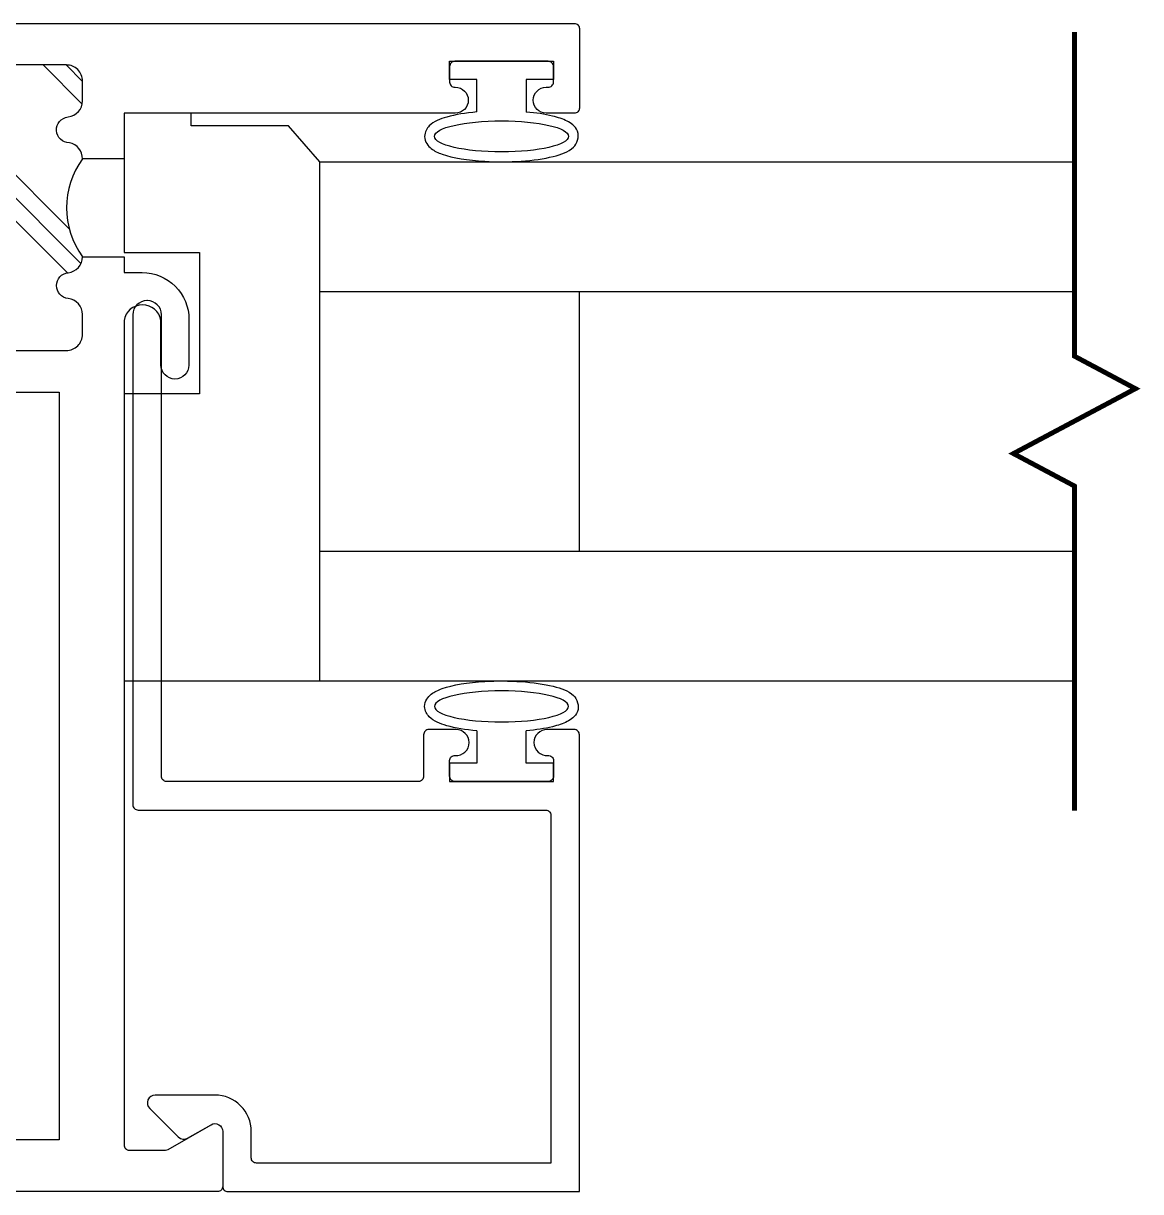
# Model space of a CAD drawing. Extents: x -7.4 to 79.9, y -10.6 to 40.1.
# Drawn here: x 9.902 to 12.053, y 18.53 to 20.78 of the extents above; entities that cross this region are included whole.
import ezdxf

# ---------------------------------------------------------------- set-up
doc = ezdxf.new("R2010")
doc.units = 0
doc.header["$LTSCALE"] = 0.25
doc.header["$MEASUREMENT"] = 0
doc.layers.get('0').update_dxf_attribs({"linetype": 'CONTINUOUS'})
for name, color, linetype in [('GLASS', 7, 'CONTINUOUS'), ('MISC', 7, 'CONTINUOUS'), ('VENT', 5, 'CONTINUOUS'), ('YK_GLASS_STOP', 5, 'CONTINUOUS')]:
    doc.layers.add(name, color=color, linetype=linetype)

# ---------------------------------------------------------------- blocks, each defined once
blk = doc.blocks.new('05P11-Z-BAR')
h = blk.add_hatch()
h.set_pattern_fill('PLAST', angle=45, style=0)
h.set_pattern_definition([(45, (-0.3846, -1e-07), (-0.176777, 0.176777), []), (45, (-0.4067, 0.0221), (-0.176777, 0.176777), []), (45, (-0.4288, 0.0442), (-0.176777, 0.176777), [])])
h.paths.add_polyline_path([(0.0065, 1.12, -0.414214), (-0.0185, 1.145, -0.414214), (0.0065, 1.17), (0.0065, 1.302, 0.414214), (-0.0245, 1.333), (-0.0628, 1.333, 0.38311), (-0.0936, 1.3053, -0.947716), (-0.1435, 1.308), (-0.1435, 1.403, 0.087329), (-0.3935, 1.403), (-0.3935, 1.308, -1), (-0.4435, 1.308, 0.352985), (-0.4733, 1.333), (-0.5125, 1.333, 0.414214), (-0.5435, 1.302), (-0.5435, 1.17, -0.414214), (-0.5185, 1.145, -0.414214), (-0.5435, 1.12), (-0.5435, 0.988, 0.414214), (-0.5125, 0.957), (-0.4742, 0.957, 0.38311), (-0.4434, 0.9847, -0.898027), (-0.3936, 0.9847, 0.38311), (-0.3628, 0.957, -0.325577), (-0.1745, 0.957, 0.363634), (-0.1435, 0.982, -0.947716), (-0.0936, 0.9847, 0.38311), (-0.0628, 0.957), (-0.0245, 0.957, 0.414214), (0.0065, 0.988)])
blk.add_line((-0.0865, 0.877), (-0.0865, 0.877))
for points in [[(-2.1635, 2.28, -0.414214), (-2.1535, 2.29), (-2.0005, 2.29, -0.414214), (-1.9905, 2.28), (-1.9905, 2.226, -1), (-2.0405, 2.226), (-2.0405, 2.23, 0.414214), (-2.0505, 2.24), (-2.0805, 2.24, 0.414214), (-2.0905, 2.23), (-2.0905, 2.05, 0.414214), (-2.0805, 2.04), (-2.0505, 2.04, 0.414214), (-2.0405, 2.05), (-2.0405, 2.051, -1), (-1.9905, 2.051), (-1.9905, 1.413), (-0.4035, 1.413, -0.414214), (-0.3935, 1.403), (-0.3935, 1.3065, -0.888834), (-0.4432, 1.306, 0.377258), (-0.4739, 1.333), (-0.5125, 1.333, 0.414214), (-0.5435, 1.302), (-0.5435, 1.17, -1), (-0.5435, 1.12), (-0.5435, 0.988, 0.414214), (-0.5125, 0.957), (-0.4742, 0.957, 0.383109), (-0.4434, 0.9847, -0.898027), (-0.3936, 0.9847, 0.38311), (-0.3628, 0.957), (-0.3628, 0.877), (-0.3935, 0.877), (-0.3935, 0.842, -0.414214), (-0.4835, 0.752), (-0.5715, 0.752, -1), (-0.5715, 0.806), (-0.486, 0.806, 0.859155), (-0.486, 0.877), (-2.0735, 0.877, 0.414214), (-2.0835, 0.867), (-2.0835, 0.797, 0.131652), (-2.0822, 0.792), (-2.0345, 0.7095, -0.577353), (-2.0475, 0.687), (-2.1535, 0.687, -0.414214), (-2.1635, 0.697), (-2.1635, 2.28)], [(-0.0245, 0.957, 0.414214), (0.0065, 0.988), (0.0065, 1.12, -1), (0.0065, 1.17), (0.0065, 1.302, 0.414214), (-0.0245, 1.333), (-0.0628, 1.333, 0.38311), (-0.0936, 1.3053, -0.947716), (-0.1435, 1.308), (-0.1435, 1.403, -0.414214), (-0.1335, 1.413), (0.0065, 1.413), (0.0065, 1.603), (0.0865, 1.603), (0.0865, 0.01, -0.414214), (0.0765, 0), (-0.0765, 0, -0.414214), (-0.0865, 0.01), (-0.0865, 0.064, -1), (-0.0365, 0.064), (-0.0365, 0.06, 0.414214), (-0.0265, 0.05), (0.0035, 0.05, 0.414214), (0.0135, 0.06), (0.0135, 0.24, 0.414214), (0.0035, 0.25), (-0.0265, 0.25, 0.414214), (-0.0365, 0.24), (-0.0365, 0.239, -1), (-0.0865, 0.239), (-0.0865, 0.877), (-0.1745, 0.877), (-0.1745, 0.957, 0.363634), (-0.1435, 0.982, -0.947716), (-0.0936, 0.9847, 0.38311), (-0.0628, 0.957), (-0.0245, 0.957)]]:
    blk.add_lwpolyline(points, format="xyb")
blk.add_lwpolyline([(-2.0635, 1.1605), (-2.0635, 1.288), (-0.6235, 1.288), (-0.6235, 1.002), (-2.0635, 1.002), (-2.0635, 1.1295), (-2.0485, 1.145)], close=True)
at = {"color": 7}
for centre, radius, start, end in [((-0.2685, 0.638), 0.7751, 80.7195, 99.2805), ((-0.2687, 0.8277), 0.1599, 53.9319, 126.0681)]:
    blk.add_arc(centre, radius, start, end, dxfattribs=at)
blk = doc.blocks.new('05P09-1in_GLASS_STOP')
for p, q in [((-1.3385, 0.25), (-1.3735, 0.25)), ((-1.3735, 0.25), (-1.3735, 0.05)), ((-1.3385, 0.1975), (-1.3385, 0.25)), ((-0.0215, 0.1975), (-0.0215, 0.25)), ((-0.0215, 0.25), (0.0135, 0.25)), ((0.0135, 0.25), (0.0135, 0.05)), ((-1.2759, 0.1975), (-1.3385, 0.1975)), ((-0.0841, 0.1975), (-0.0215, 0.1975)), ((-1.3385, 0.05), (-1.3385, 0.1025)), ((-1.3385, 0.1025), (-1.2758, 0.1025)), ((-0.0215, 0.1025), (-0.0842, 0.1025)), ((-0.0215, 0.05), (-0.0215, 0.1025)), ((-1.3735, 0.05), (-1.3385, 0.05)), ((0.0135, 0.05), (-0.0215, 0.05))]:
    blk.add_line(p, q)
blk.add_lwpolyline([(-2.0345, 0.7095, -0.57735), (-2.0475, 0.687), (-2.1535, 0.687, 0.414214), (-2.1635, 0.677), (-2.1635, 0), (-1.2835, 0, 0.414214), (-1.2735, 0.01), (-1.2735, 0.0625, 0.414214), (-1.2985, 0.0875, 0.435311), (-1.3234, 0.0607, -0.435311), (-1.3334, 0.05), (-1.3635, 0.05, -0.414214), (-1.3735, 0.06), (-1.3735, 0.24, -0.414214), (-1.3635, 0.25), (-1.3334, 0.25, -0.435311), (-1.3234, 0.2393, 0.435311), (-1.2985, 0.2125, 0.414214), (-1.2735, 0.2375), (-1.2735, 0.29, 0.414214), (-1.2835, 0.3), (-1.3635, 0.3, -0.414214), (-1.3735, 0.31), (-1.3735, 0.795, -0.414214), (-1.3635, 0.805), (-0.4745, 0.805, 0.414214), (-0.4475, 0.832), (-0.4475, 0.833, 0.414214), (-0.4745, 0.86), (-1.4185, 0.86, 0.414214), (-1.4285, 0.85), (-1.4285, 0.065, -0.414214), (-1.4385, 0.055), (-2.1085, 0.055), (-2.1085, 0.622, -0.414214), (-2.0985, 0.632), (-2.0475, 0.632, 0.414214), (-1.9775, 0.702), (-1.9775, 0.817, 0.668179), (-2.0031, 0.8276), (-2.0581, 0.7726, 0.339454), (-2.0605, 0.7545)], format="xyb", close=True)
at = {"extrusion": (0, 0, -1)}
blk.add_ellipse((-1.2289, 0.15), major_axis=(0, 0.1291), ratio=0.232303, dxfattribs=at)
blk.add_ellipse((-0.1311, 0.15), major_axis=(0, 0.1291), ratio=0.232303)
for points in [[(-1.2759, 0.1975), (-1.2739, 0.2193), (-1.2707, 0.2391), (-1.2622, 0.2691), (-1.2582, 0.2801), (-1.2445, 0.2938), (-1.2374, 0.2981), (-1.2289, 0.2981), (-1.2182, 0.2981), (-1.2102, 0.2915), (-1.2006, 0.2793), (-1.1975, 0.2724), (-1.1873, 0.2438), (-1.1828, 0.2148), (-1.1782, 0.1362), (-1.1815, 0.0851), (-1.1942, 0.0344), (-1.1983, 0.0218), (-1.2144, 0.0048), (-1.2282, -0.0004), (-1.2494, 0.0081), (-1.2542, 0.0159), (-1.2623, 0.0318), (-1.2654, 0.0412), (-1.2716, 0.0665), (-1.2742, 0.0838), (-1.2758, 0.1025)], [(-0.0841, 0.1975), (-0.0861, 0.2193), (-0.0893, 0.2391), (-0.0978, 0.2691), (-0.1018, 0.2801), (-0.1155, 0.2938), (-0.1226, 0.2981), (-0.1311, 0.2981), (-0.1418, 0.2981), (-0.1498, 0.2915), (-0.1594, 0.2793), (-0.1625, 0.2724), (-0.1727, 0.2438), (-0.1772, 0.2148), (-0.1818, 0.1362), (-0.1785, 0.0851), (-0.1658, 0.0344), (-0.1617, 0.0218), (-0.1456, 0.0048), (-0.1318, -0.0004), (-0.1106, 0.0081), (-0.1058, 0.0159), (-0.0977, 0.0318), (-0.0946, 0.0412), (-0.0884, 0.0665), (-0.0858, 0.0838), (-0.0842, 0.1025)]]:
    blk.add_open_spline(points, degree=3, knots=[5.075676, 5.075676, 5.075676, 5.075676, 5.596595, 5.596595, 6.055763, 6.055763, 6.283185, 6.283185, 6.283185, 6.572914, 6.572914, 6.862642, 6.862642, 7.608886, 7.608886, 8.676451, 8.676451, 9.18434, 9.18434, 9.518242, 9.518242, 9.852144, 9.852144, 10.186046, 10.186046, 10.631436, 10.631436, 10.631436, 10.631436])

msp = doc.modelspace()

# ---------------------------------------------------------------- linework, layer by layer
at = {"layer": 'GLASS'}
for p, q in [((10.4727, 20.5138), (11.926, 20.5138)), ((10.4727, 19.5138), (10.4727, 20.5138)), ((10.4727, 20.2638), (11.926, 20.2638)), ((10.9727, 19.7638), (10.9727, 20.2638)), ((10.4727, 19.7638), (11.926, 19.7638)), ((10.4727, 19.5138), (11.926, 19.5138))]:
    msp.add_line(p, q, dxfattribs=at)
at = {"layer": 'GLASS', "const_width": 0.0094}
msp.add_lwpolyline([(11.926, 19.2638), (11.926, 19.8893), (11.8085, 19.9518), (12.0435, 20.0768), (11.926, 20.1394), (11.926, 20.7638)], dxfattribs=at)
at = {"layer": 'MISC', "linetype": 'Continuous'}
msp.add_lwpolyline([(10.0957, 20.6073), (10.0957, 20.3389), (10.2413, 20.3389), (10.2413, 20.0667), (10.0957, 20.0667), (10.0957, 19.5138), (10.4727, 19.5138), (10.4727, 20.5138), (10.4126, 20.5833), (10.2248, 20.5833), (10.2248, 20.6073)], dxfattribs=at)

# ---------------------------------------------------------------- block references
at = {"layer": 'VENT', "rotation": 90}
msp.add_blockref('05P11-Z-BAR', (10.9727, 20.6938), dxfattribs=at)
at = {"layer": 'YK_GLASS_STOP', "rotation": 90}
msp.add_blockref('05P09-1in_GLASS_STOP', (10.9727, 20.6938), dxfattribs=at)

doc.saveas('drawing.dxf')
